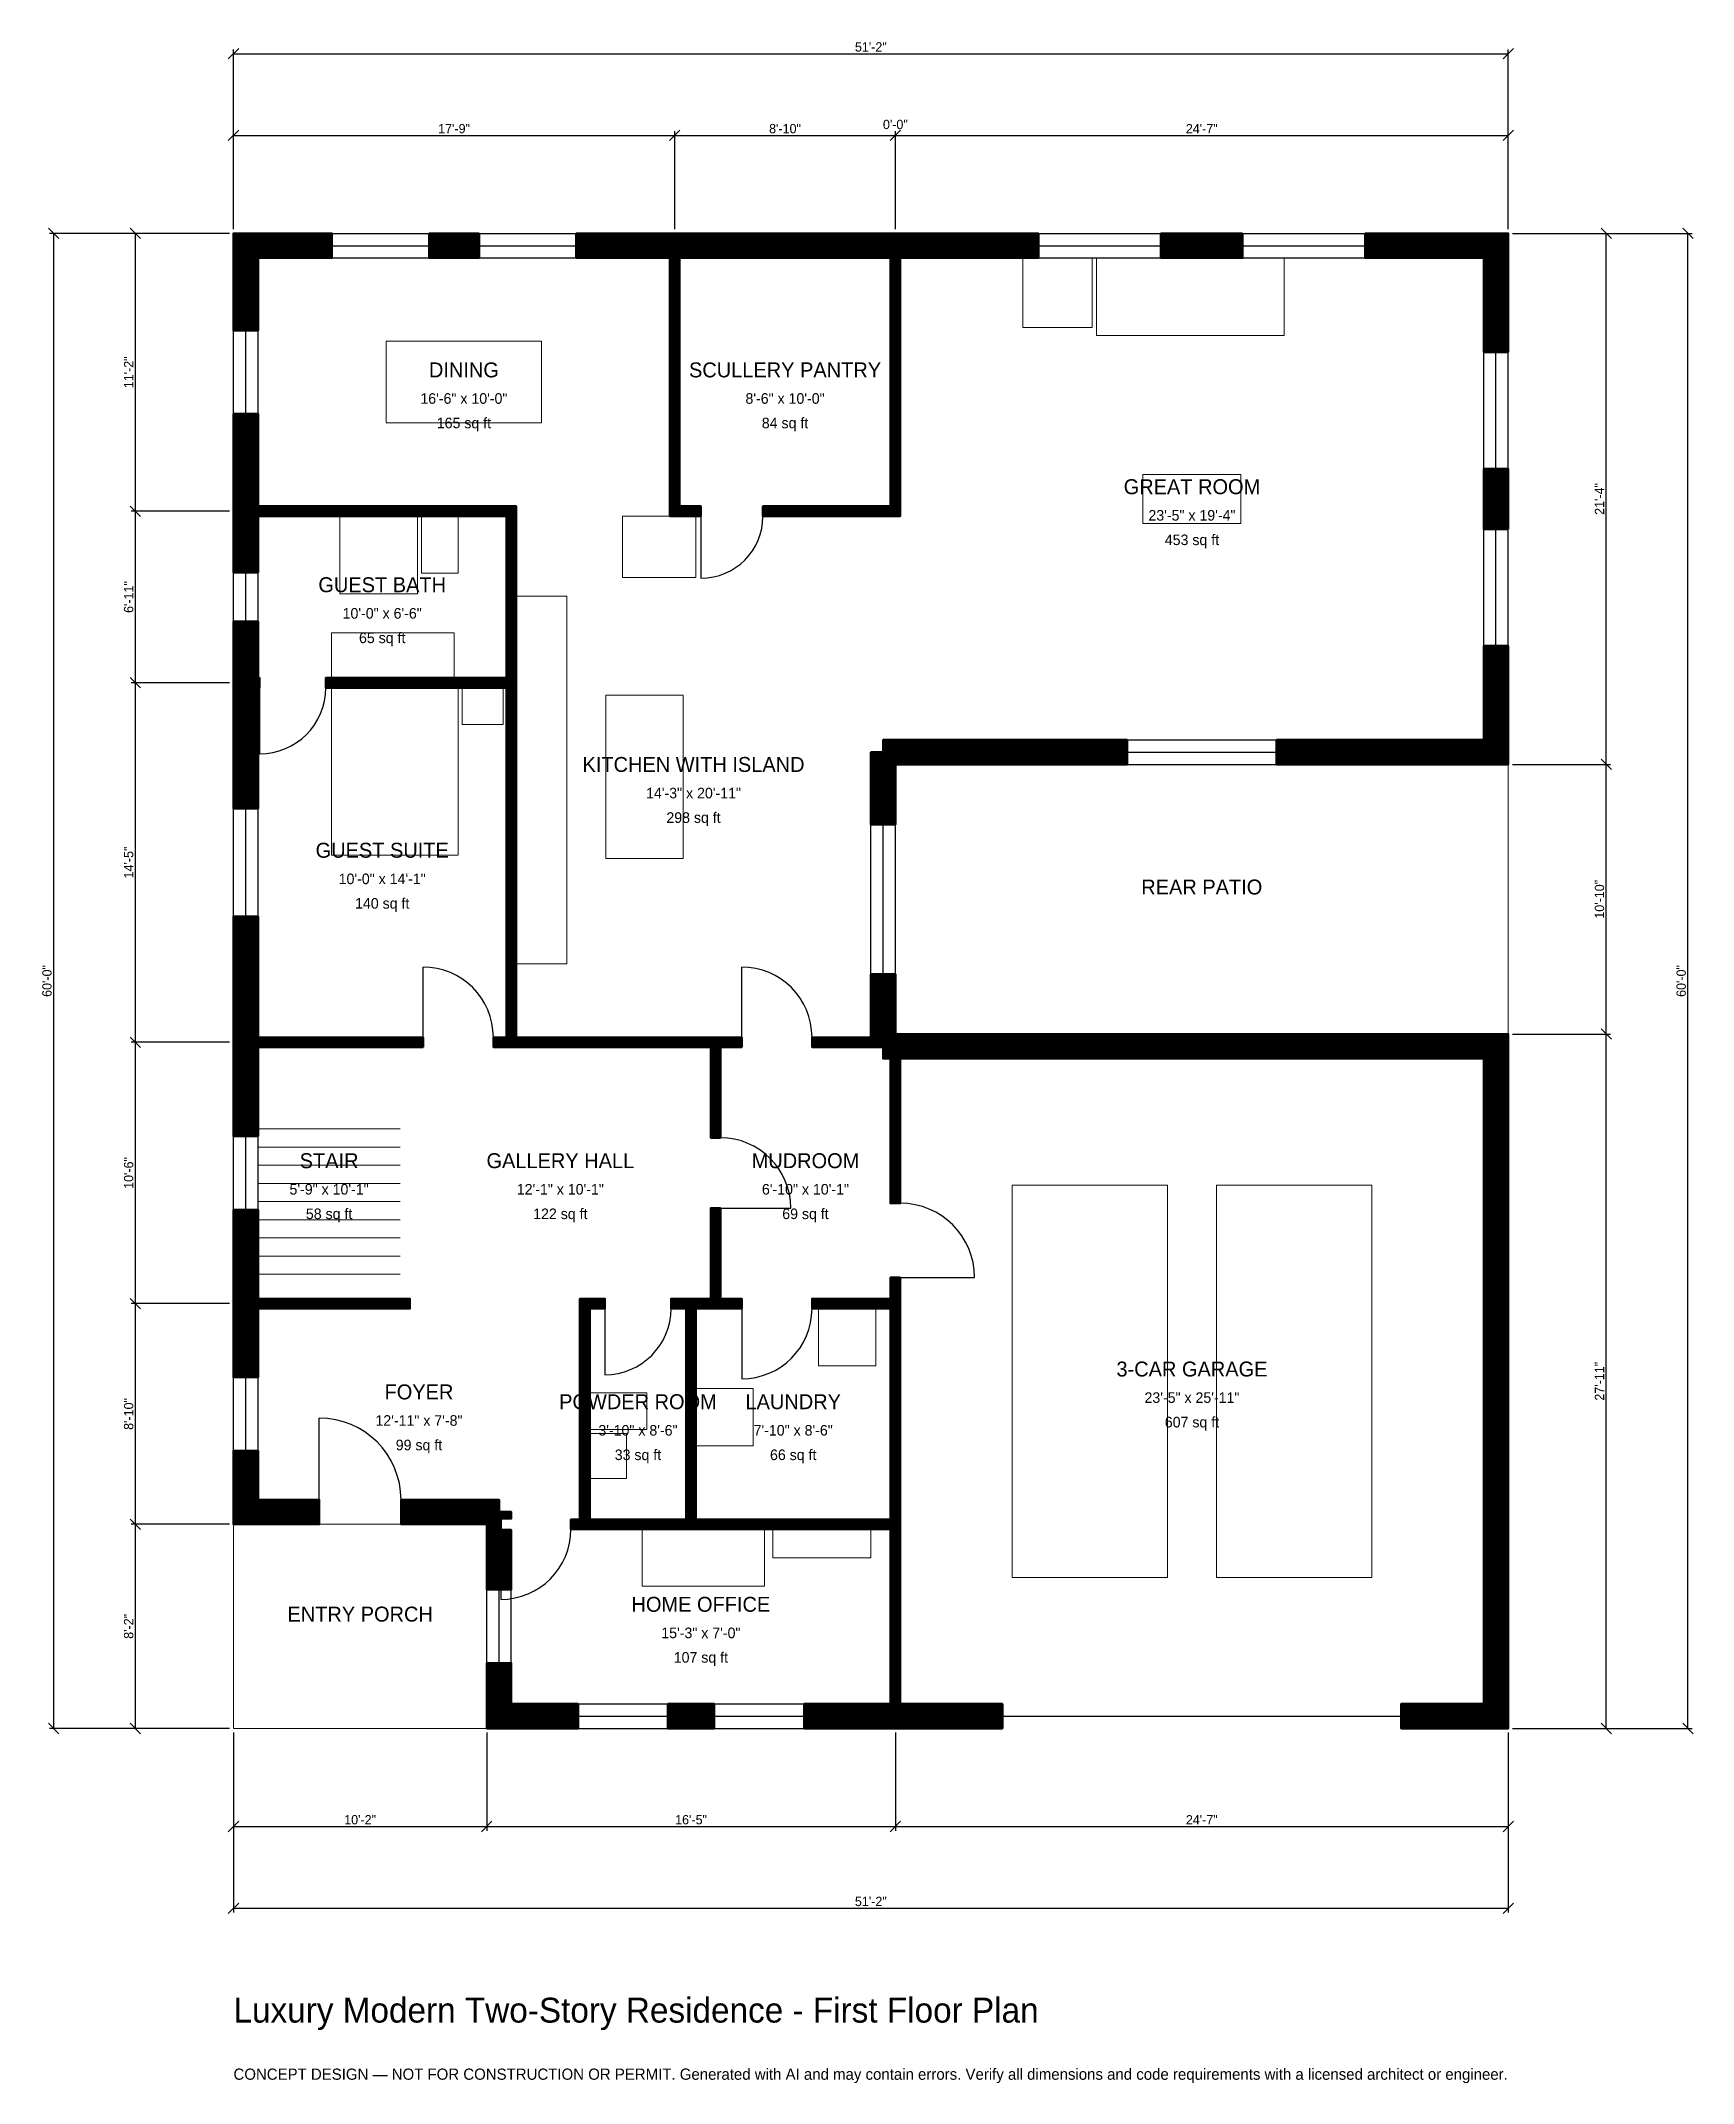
# Model space of a CAD drawing. Header units: inches. Extents: x -93 to 703, y -171 to 813.
import ezdxf
from ezdxf.enums import TextEntityAlignment as Align

# ---------------------------------------------------------------- set-up
doc = ezdxf.new("R2010")
doc.units = ezdxf.units.IN
doc.header["$MEASUREMENT"] = 0
doc.linetypes.add('DASHED', pattern=[0.6, 0.5, -0.1])
for name, color, linetype, lineweight in [('A-ANNO-DIMS', 1, 'Continuous', 13), ('A-ANNO-TEXT', 7, 'Continuous', 18), ('A-AREA-IDEN', 7, 'Continuous', 18), ('A-DOOR', 2, 'Continuous', 25), ('A-FLOR-FIXT', 9, 'Continuous', 13), ('A-FLOR-STRS', 3, 'Continuous', 18), ('A-FURN', 9, 'Continuous', 13), ('A-GLAZ', 4, 'Continuous', 25), ('A-SITE-PAVE', 8, 'Continuous', 13), ('A-WALL', 7, 'Continuous', 50), ('A-WALL-PATT', 8, 'Continuous', 13)]:
    doc.layers.add(name, color=color, linetype=linetype, lineweight=lineweight)
doc.dimstyles.new('PLAN', dxfattribs={"dimtxt": 4.5, "dimasz": 3, "dimexe": 2, "dimexo": 2, "dimgap": 1, "dimtad": 1, "dimdec": 0, "dimlunit": 4, "dimtsz": 2.5, "dimcen": 2.5, "dimclrd": 1, "dimclre": 1, "dimazin": 3, "dimtfac": 1, "dimtmove": 0, "dimatfit": 3})

msp = doc.modelspace()

# ---------------------------------------------------------------- hatches: boundary and pattern name
at = {"layer": 'A-WALL-PATT'}
h = msp.add_hatch(dxfattribs=at)
h.set_pattern_fill('ANSI31', color=8, scale=0.8)
h.paths.add_polyline_path([(122.0472, 31.4961), (133.8583, 31.4961), (133.8583, 11.811), (166.0105, 11.811), (166.0105, 0), (133.8583, 0), (133.8583, 0), (122.0472, 0), (122.0472, 0), (122.0472, 0), (122.0472, 11.811), (122.0472, 11.811), (122.0472, 31.4961)])
h.paths.add_polyline_path([(122.0472, 96.063), (122.0472, 96.063), (122.0472, 98.4252), (119.685, 98.4252), (119.685, 98.4252), (80.7087, 98.4252), (80.7087, 110.2362), (127.9528, 110.2362), (127.9528, 104.3307), (133.8583, 104.3307), (133.8583, 101.1811), (128.7402, 101.1811), (128.7402, 95.6693), (133.8583, 95.6693), (133.8583, 66.9291), (122.0472, 66.9291), (122.0472, 96.063)])
h.paths.add_polyline_path([(11.811, 98.4252), (11.811, 98.4252), (0, 98.4252), (0, 98.4252), (0, 98.4252), (0, 110.2362), (0, 110.2362), (0, 133.8583), (11.811, 133.8583), (11.811, 110.2362), (41.3386, 110.2362), (41.3386, 98.4252), (11.811, 98.4252)])
h.paths.add_polyline_path([(0, 198.8189), (0, 202.3622), (0, 202.3622), (0, 207.0866), (0, 207.0866), (0, 210.6299), (0, 250), (11.811, 250), (11.811, 210.6299), (11.811, 207.0866), (85.0394, 207.0866), (85.0394, 202.3622), (11.811, 202.3622), (11.811, 198.8189), (11.811, 169.2913), (0, 169.2913), (0, 198.8189)])
h.paths.add_polyline_path([(0, 324.8031), (0, 328.3465), (0, 328.3465), (0, 333.0709), (0, 333.0709), (0, 336.6142), (0, 391.3386), (11.811, 391.3386), (11.811, 336.6142), (11.811, 333.0709), (80.315, 333.0709), (85.0394, 333.0709), (91.3386, 333.0709), (91.3386, 328.3465), (85.0394, 328.3465), (80.315, 328.3465), (11.811, 328.3465), (11.811, 324.8031), (11.811, 285.4331), (0, 285.4331), (0, 324.8031)])
h.paths.add_polyline_path([(0, 498.0315), (0, 501.5748), (0, 501.5748), (0, 506.2992), (0, 506.2992), (0, 509.8425), (0, 533.4646), (11.811, 533.4646), (11.811, 509.8425), (11.811, 506.2992), (12.5984, 506.2992), (12.5984, 501.5748), (11.811, 501.5748), (11.811, 498.0315), (11.811, 443.3071), (0, 443.3071), (0, 498.0315)])
h.paths.add_polyline_path([(0, 580.7087), (0, 584.252), (0, 584.252), (0, 588.9764), (0, 588.9764), (0, 592.5197), (0, 633.4646), (11.811, 633.4646), (11.811, 592.5197), (11.811, 588.9764), (131.4961, 588.9764), (136.2205, 588.9764), (136.2205, 584.252), (136.2205, 506.2992), (136.2205, 501.5748), (136.2205, 333.0709), (229.9213, 333.0709), (234.6457, 333.0709), (244.8819, 333.0709), (244.8819, 328.3465), (234.6457, 328.3465), (234.6457, 284.6457), (229.9213, 284.6457), (229.9213, 328.3465), (136.2205, 328.3465), (131.4961, 328.3465), (125.1969, 328.3465), (125.1969, 333.0709), (131.4961, 333.0709), (131.4961, 501.5748), (44.4882, 501.5748), (44.4882, 506.2992), (131.4961, 506.2992), (131.4961, 584.252), (11.811, 584.252), (11.811, 580.7087), (11.811, 557.0866), (0, 557.0866), (0, 580.7087)])
h.paths.add_polyline_path([(0, 708.6614), (0, 708.6614), (0, 720.4724), (0, 720.4724), (0, 720.4725), (11.811, 720.4725), (11.811, 720.4724), (47.4409, 720.4724), (47.4409, 708.6614), (11.811, 708.6614), (11.811, 673.622), (0, 673.622), (0, 708.6614)])
h.paths.add_polyline_path([(118.3071, 720.4724), (118.3071, 708.6614), (94.2913, 708.6614), (94.2913, 720.4724), (118.3071, 720.4724)])
h.paths.add_polyline_path([(206.6929, 720.4724), (210.2362, 720.4724), (210.2362, 720.4725), (214.9606, 720.4725), (214.9606, 720.4724), (218.5039, 720.4724), (312.9921, 720.4724), (316.5354, 720.4724), (316.5354, 720.4725), (321.2598, 720.4725), (321.2598, 720.4724), (324.8031, 720.4724), (387.7953, 720.4724), (387.7953, 708.6614), (324.8031, 708.6614), (321.2598, 708.6614), (321.2598, 584.252), (321.2598, 584.252), (316.5354, 584.252), (255.1181, 584.252), (255.1181, 588.9764), (316.5354, 588.9764), (316.5354, 708.6614), (312.9921, 708.6614), (218.5039, 708.6614), (214.9606, 708.6614), (214.9606, 588.9764), (225.1969, 588.9764), (225.1969, 584.252), (214.9606, 584.252), (210.2362, 584.252), (210.2362, 588.9764), (210.2362, 708.6614), (206.6929, 708.6614), (165.1575, 708.6614), (165.1575, 720.4724), (206.6929, 720.4724)])
h.paths.add_polyline_path([(486.2205, 720.4724), (486.2205, 708.6614), (446.8504, 708.6614), (446.8504, 720.4724), (486.2205, 720.4724)])
h.paths.add_polyline_path([(602.3622, 720.4724), (602.3622, 720.4725), (614.1732, 720.4725), (614.1732, 720.4724), (614.1733, 720.4724), (614.1733, 708.6614), (614.1732, 708.6614), (614.1732, 663.3202), (602.3622, 663.3202), (602.3622, 708.6614), (545.2756, 708.6614), (545.2756, 720.4724), (602.3622, 720.4724)])
h.paths.add_polyline_path([(614.1732, 578.0184), (602.3622, 578.0184), (602.3622, 607.021), (614.1732, 607.021), (614.1732, 578.0184)])
h.paths.add_polyline_path([(614.1732, 476.378), (614.1733, 476.378), (614.1733, 464.5669), (614.1732, 464.5669), (614.1732, 464.5669), (602.3622, 464.5669), (602.3622, 464.5669), (502.5591, 464.5669), (502.5591, 476.378), (602.3622, 476.378), (602.3622, 521.7192), (614.1732, 521.7192), (614.1732, 476.378)])
h.paths.add_polyline_path([(318.8976, 464.5669), (318.8976, 435.6299), (307.0866, 435.6299), (307.0866, 470.4724), (312.9921, 470.4724), (312.9921, 476.378), (430.5118, 476.378), (430.5118, 464.5669), (318.8976, 464.5669)])
h.paths.add_polyline_path([(318.8976, 337.0079), (318.8977, 337.0079), (318.8977, 334.6457), (321.2598, 334.6457), (321.2598, 334.6457), (602.3622, 334.6457), (602.3622, 334.6457), (614.1732, 334.6457), (614.1732, 334.6457), (614.1733, 334.6457), (614.1733, 322.8346), (614.1732, 322.8346), (614.1732, 11.811), (614.1733, 11.811), (614.1733, 0), (614.1732, 0), (614.1732, 0), (602.3622, 0), (602.3622, 0), (562.5984, 0), (562.5984, 11.811), (602.3622, 11.811), (602.3622, 322.8346), (321.2598, 322.8346), (321.2598, 253.1496), (316.5354, 253.1496), (316.5354, 322.8346), (312.9921, 322.8346), (312.9921, 328.3465), (278.7402, 328.3465), (278.7402, 333.0709), (307.0866, 333.0709), (307.0866, 363.5827), (318.8976, 363.5827), (318.8976, 337.0079)])
h.paths.add_polyline_path([(324.8031, 0), (321.2598, 0), (321.2598, 0), (316.5354, 0), (316.5354, 0), (312.9921, 0), (274.9344, 0), (274.9344, 11.811), (312.9921, 11.811), (316.5354, 11.811), (316.5354, 96.063), (222.8346, 96.063), (218.1102, 96.063), (171.6535, 96.063), (166.9291, 96.063), (162.5984, 96.063), (162.5984, 100.7874), (166.9291, 100.7874), (166.9291, 202.3622), (166.9291, 207.0866), (171.6535, 207.0866), (178.937, 207.0866), (178.937, 202.3622), (171.6535, 202.3622), (171.6535, 100.7874), (218.1102, 100.7874), (218.1102, 202.3622), (210.8268, 202.3622), (210.8268, 207.0866), (218.1102, 207.0866), (222.8346, 207.0866), (229.9213, 207.0866), (229.9213, 250.7874), (234.6457, 250.7874), (234.6457, 207.0866), (244.8819, 207.0866), (244.8819, 202.3622), (234.6457, 202.3622), (229.9213, 202.3622), (222.8346, 202.3622), (222.8346, 100.7874), (316.5354, 100.7874), (316.5354, 202.3622), (278.7402, 202.3622), (278.7402, 207.0866), (316.5354, 207.0866), (316.5354, 207.0866), (316.5354, 217.3228), (321.2598, 217.3228), (321.2598, 202.3622), (321.2598, 202.3622), (321.2598, 100.7874), (321.2598, 96.063), (321.2598, 11.811), (324.8031, 11.811), (370.4724, 11.811), (370.4724, 0), (324.8031, 0)])
h.paths.add_polyline_path([(209.3176, 0), (209.3176, 11.811), (231.6273, 11.811), (231.6273, 0), (209.3176, 0)])

# ---------------------------------------------------------------- linework, layer by layer
at = {"layer": 'A-DOOR'}
for p, q in [((225.1969, 584.252), (225.1969, 554.3307)), ((12.5984, 501.5748), (12.5984, 469.685)), ((91.3386, 333.0709), (91.3386, 366.9291)), ((244.8819, 333.0709), (244.8819, 366.9291)), ((234.6457, 250.7874), (268.5039, 250.7874)), ((321.2598, 217.3228), (357.0866, 217.3228)), ((178.937, 202.3622), (178.937, 170.4724)), ((244.8819, 202.3622), (244.8819, 168.5039)), ((41.3386, 110.2362), (41.3386, 149.6063)), ((128.7402, 96.063), (128.7402, 62.2047))]:
    msp.add_line(p, q, dxfattribs=at)
at = {"layer": 'A-DOOR', "linetype": 'DASHED'}
msp.add_line((370.4724, 5.9055), (562.5984, 5.9055), dxfattribs=at)
at = {"layer": 'A-DOOR'}
for centre, radius, start, end in [((225.1969, 584.252), 29.9213, 270, 360), ((12.5984, 501.5748), 31.8898, 270, 360), ((91.3386, 333.0709), 33.8583, 0, 90), ((244.8819, 333.0709), 33.8583, 0, 90), ((234.6457, 250.7874), 33.8583, 0, 90), ((321.2598, 217.3228), 35.8268, 0, 90), ((178.937, 202.3622), 31.8898, 270, 360), ((244.8819, 202.3622), 33.8583, 270, 360), ((41.3386, 110.2362), 39.3701, 0, 90), ((128.7402, 96.063), 33.8583, 270, 360)]:
    msp.add_arc(centre, radius, start, end, dxfattribs=at)
at = {"layer": 'A-FLOR-FIXT'}
for points in [[(51.1811, 546.8504), (88.5827, 546.8504), (88.5827, 584.252), (51.1811, 584.252)], [(90.5512, 556.6929), (108.2677, 556.6929), (108.2677, 584.252), (90.5512, 584.252)], [(136.2205, 368.5039), (160.6299, 368.5039), (160.6299, 545.6693), (136.2205, 545.6693)], [(47.2441, 506.2992), (106.2992, 506.2992), (106.2992, 527.9528), (47.2441, 527.9528)], [(179.3307, 419.2913), (216.7323, 419.2913), (216.7323, 498.0315), (179.3307, 498.0315)], [(171.6535, 144.0945), (199.2126, 144.0945), (199.2126, 161.811), (171.6535, 161.811)], [(171.6535, 120.4724), (189.3701, 120.4724), (189.3701, 142.126), (171.6535, 142.126)]]:
    msp.add_lwpolyline(points, close=True, dxfattribs=at)
at = {"layer": 'A-FLOR-STRS'}
for p, q in [((11.811, 288.9764), (80.315, 288.9764)), ((11.811, 280.2165), (80.315, 280.2165)), ((11.811, 271.4567), (80.315, 271.4567)), ((11.811, 262.6969), (80.315, 262.6969)), ((11.811, 253.937), (80.315, 253.937)), ((11.811, 245.1772), (80.315, 245.1772)), ((11.811, 236.4173), (80.315, 236.4173)), ((11.811, 227.6575), (80.315, 227.6575)), ((11.811, 218.8976), (80.315, 218.8976))]:
    msp.add_line(p, q, dxfattribs=at)
at = {"layer": 'A-FURN'}
for points in [[(380.315, 675.1968), (413.7795, 675.1968), (413.7795, 708.6614), (380.315, 708.6614)], [(415.748, 671.2598), (506.2992, 671.2598), (506.2992, 708.6614), (415.748, 708.6614)], [(73.622, 629.1339), (148.4252, 629.1339), (148.4252, 668.5039), (73.622, 668.5039)], [(438.189, 580.7087), (485.4331, 580.7087), (485.4331, 604.3307), (438.189, 604.3307)], [(187.4016, 554.7244), (222.8346, 554.7244), (222.8346, 584.252), (187.4016, 584.252)], [(47.2441, 420.8661), (108.2677, 420.8661), (108.2677, 501.5748), (47.2441, 501.5748)], [(110.2362, 483.8583), (129.9213, 483.8583), (129.9213, 501.5748), (110.2362, 501.5748)], [(375.1969, 72.8346), (450, 72.8346), (450, 261.811), (375.1969, 261.811)], [(473.622, 72.8346), (548.4252, 72.8346), (548.4252, 261.811), (473.622, 261.811)], [(281.8898, 174.8031), (309.4488, 174.8031), (309.4488, 202.3622), (281.8898, 202.3622)], [(222.8346, 136.2205), (250.3937, 136.2205), (250.3937, 163.7795), (222.8346, 163.7795)], [(196.8504, 68.5039), (255.9055, 68.5039), (255.9055, 96.063), (196.8504, 96.063)], [(259.8425, 82.2835), (307.0866, 82.2835), (307.0866, 96.063), (259.8425, 96.063)]]:
    msp.add_lwpolyline(points, close=True, dxfattribs=at)
at = {"layer": 'A-GLAZ'}
for p, q in [((47.4409, 720.4724), (94.2913, 720.4724)), ((118.3071, 720.4724), (165.1575, 720.4724)), ((387.7953, 720.4724), (446.8504, 720.4724)), ((486.2205, 720.4724), (545.2756, 720.4724)), ((47.4409, 714.5669), (94.2913, 714.5669)), ((47.4409, 708.6614), (94.2913, 708.6614)), ((118.3071, 714.5669), (165.1575, 714.5669)), ((118.3071, 708.6614), (165.1575, 708.6614)), ((387.7953, 714.5669), (446.8504, 714.5669)), ((387.7953, 708.6614), (446.8504, 708.6614)), ((486.2205, 714.5669), (545.2756, 714.5669)), ((486.2205, 708.6614), (545.2756, 708.6614)), ((0, 633.4646), (0, 673.622)), ((5.9055, 633.4646), (5.9055, 673.622)), ((11.811, 633.4646), (11.811, 673.622)), ((602.3622, 607.021), (602.3622, 663.3202)), ((608.2677, 607.021), (608.2677, 663.3202)), ((614.1732, 607.021), (614.1732, 663.3202)), ((602.3622, 521.7192), (602.3622, 578.0184)), ((608.2677, 521.7192), (608.2677, 578.0184)), ((614.1732, 521.7192), (614.1732, 578.0184)), ((0, 533.4646), (0, 557.0866)), ((5.9055, 533.4646), (5.9055, 557.0866)), ((11.811, 533.4646), (11.811, 557.0866)), ((430.5118, 476.378), (502.5591, 476.378)), ((430.5118, 470.4724), (502.5591, 470.4724)), ((430.5118, 464.5669), (502.5591, 464.5669)), ((0, 391.3386), (0, 443.3071)), ((5.9055, 391.3386), (5.9055, 443.3071)), ((11.811, 391.3386), (11.811, 443.3071)), ((307.0866, 363.5827), (307.0866, 435.6299)), ((312.9921, 363.5827), (312.9921, 435.6299)), ((318.8976, 363.5827), (318.8976, 435.6299)), ((0, 250), (0, 285.4331)), ((5.9055, 250), (5.9055, 285.4331)), ((11.811, 250), (11.811, 285.4331)), ((0, 133.8583), (0, 169.2913)), ((5.9055, 133.8583), (5.9055, 169.2913)), ((11.811, 133.8583), (11.811, 169.2913)), ((122.0472, 31.4961), (122.0472, 66.9291)), ((127.9528, 31.4961), (127.9528, 66.9291)), ((133.8583, 31.4961), (133.8583, 66.9291)), ((166.0105, 11.811), (209.3176, 11.811)), ((231.6273, 11.811), (274.9344, 11.811)), ((166.0105, 5.9055), (209.3176, 5.9055)), ((166.0105, 0), (209.3176, 0)), ((231.6273, 5.9055), (274.9344, 5.9055)), ((231.6273, 0), (274.9344, 0))]:
    msp.add_line(p, q, dxfattribs=at)
at = {"layer": 'A-SITE-PAVE', "linetype": 'DASHED'}
for points in [[(318.8976, 334.6457), (614.1732, 334.6457), (614.1732, 464.5669), (318.8976, 464.5669)], [(0, 0), (122.0472, 0), (122.0472, 98.4252), (0, 98.4252)]]:
    msp.add_lwpolyline(points, close=True, dxfattribs=at)
at = {"layer": 'A-WALL'}
for points in [[(0, 708.6614), (0, 708.6614), (0, 720.4724), (0, 720.4724), (0, 720.4725), (11.811, 720.4725), (11.811, 720.4724), (47.4409, 720.4724), (47.4409, 708.6614), (11.811, 708.6614), (11.811, 673.622), (0, 673.622), (0, 708.6614)], [(118.3071, 720.4724), (118.3071, 708.6614), (94.2913, 708.6614), (94.2913, 720.4724), (118.3071, 720.4724)], [(206.6929, 720.4724), (210.2362, 720.4724), (210.2362, 720.4725), (214.9606, 720.4725), (214.9606, 720.4724), (218.5039, 720.4724), (312.9921, 720.4724), (316.5354, 720.4724), (316.5354, 720.4725), (321.2598, 720.4725), (321.2598, 720.4724), (324.8031, 720.4724), (387.7953, 720.4724), (387.7953, 708.6614), (324.8031, 708.6614), (321.2598, 708.6614), (321.2598, 584.252), (321.2598, 584.252), (316.5354, 584.252), (255.1181, 584.252), (255.1181, 588.9764), (316.5354, 588.9764), (316.5354, 708.6614), (312.9921, 708.6614), (218.5039, 708.6614), (214.9606, 708.6614), (214.9606, 588.9764), (225.1969, 588.9764), (225.1969, 584.252), (214.9606, 584.252), (210.2362, 584.252), (210.2362, 588.9764), (210.2362, 708.6614), (206.6929, 708.6614), (165.1575, 708.6614), (165.1575, 720.4724), (206.6929, 720.4724)], [(486.2205, 720.4724), (486.2205, 708.6614), (446.8504, 708.6614), (446.8504, 720.4724), (486.2205, 720.4724)], [(602.3622, 720.4724), (602.3622, 720.4725), (614.1732, 720.4725), (614.1732, 720.4724), (614.1733, 720.4724), (614.1733, 708.6614), (614.1732, 708.6614), (614.1732, 663.3202), (602.3622, 663.3202), (602.3622, 708.6614), (545.2756, 708.6614), (545.2756, 720.4724), (602.3622, 720.4724)], [(0, 580.7087), (0, 584.252), (0, 584.252), (0, 588.9764), (0, 588.9764), (0, 592.5197), (0, 633.4646), (11.811, 633.4646), (11.811, 592.5197), (11.811, 588.9764), (131.4961, 588.9764), (136.2205, 588.9764), (136.2205, 584.252), (136.2205, 506.2992), (136.2205, 501.5748), (136.2205, 333.0709), (229.9213, 333.0709), (234.6457, 333.0709), (244.8819, 333.0709), (244.8819, 328.3465), (234.6457, 328.3465), (234.6457, 284.6457), (229.9213, 284.6457), (229.9213, 328.3465), (136.2205, 328.3465), (131.4961, 328.3465), (125.1969, 328.3465), (125.1969, 333.0709), (131.4961, 333.0709), (131.4961, 501.5748), (44.4882, 501.5748), (44.4882, 506.2992), (131.4961, 506.2992), (131.4961, 584.252), (11.811, 584.252), (11.811, 580.7087), (11.811, 557.0866), (0, 557.0866), (0, 580.7087)], [(614.1732, 578.0184), (602.3622, 578.0184), (602.3622, 607.021), (614.1732, 607.021), (614.1732, 578.0184)], [(0, 498.0315), (0, 501.5748), (0, 501.5748), (0, 506.2992), (0, 506.2992), (0, 509.8425), (0, 533.4646), (11.811, 533.4646), (11.811, 509.8425), (11.811, 506.2992), (12.5984, 506.2992), (12.5984, 501.5748), (11.811, 501.5748), (11.811, 498.0315), (11.811, 443.3071), (0, 443.3071), (0, 498.0315)], [(614.1732, 476.378), (614.1733, 476.378), (614.1733, 464.5669), (614.1732, 464.5669), (614.1732, 464.5669), (602.3622, 464.5669), (602.3622, 464.5669), (502.5591, 464.5669), (502.5591, 476.378), (602.3622, 476.378), (602.3622, 521.7192), (614.1732, 521.7192), (614.1732, 476.378)], [(318.8976, 464.5669), (318.8976, 435.6299), (307.0866, 435.6299), (307.0866, 470.4724), (312.9921, 470.4724), (312.9921, 476.378), (430.5118, 476.378), (430.5118, 464.5669), (318.8976, 464.5669)], [(0, 324.8031), (0, 328.3465), (0, 328.3465), (0, 333.0709), (0, 333.0709), (0, 336.6142), (0, 391.3386), (11.811, 391.3386), (11.811, 336.6142), (11.811, 333.0709), (80.315, 333.0709), (85.0394, 333.0709), (91.3386, 333.0709), (91.3386, 328.3465), (85.0394, 328.3465), (80.315, 328.3465), (11.811, 328.3465), (11.811, 324.8031), (11.811, 285.4331), (0, 285.4331), (0, 324.8031)], [(318.8976, 337.0079), (318.8977, 337.0079), (318.8977, 334.6457), (321.2598, 334.6457), (321.2598, 334.6457), (602.3622, 334.6457), (602.3622, 334.6457), (614.1732, 334.6457), (614.1732, 334.6457), (614.1733, 334.6457), (614.1733, 322.8346), (614.1732, 322.8346), (614.1732, 11.811), (614.1733, 11.811), (614.1733, 0), (614.1732, 0), (614.1732, 0), (602.3622, 0), (602.3622, 0), (562.5984, 0), (562.5984, 11.811), (602.3622, 11.811), (602.3622, 322.8346), (321.2598, 322.8346), (321.2598, 253.1496), (316.5354, 253.1496), (316.5354, 322.8346), (312.9921, 322.8346), (312.9921, 328.3465), (278.7402, 328.3465), (278.7402, 333.0709), (307.0866, 333.0709), (307.0866, 363.5827), (318.8976, 363.5827), (318.8976, 337.0079)], [(0, 198.8189), (0, 202.3622), (0, 202.3622), (0, 207.0866), (0, 207.0866), (0, 210.6299), (0, 250), (11.811, 250), (11.811, 210.6299), (11.811, 207.0866), (85.0394, 207.0866), (85.0394, 202.3622), (11.811, 202.3622), (11.811, 198.8189), (11.811, 169.2913), (0, 169.2913), (0, 198.8189)], [(324.8031, 0), (321.2598, 0), (321.2598, 0), (316.5354, 0), (316.5354, 0), (312.9921, 0), (274.9344, 0), (274.9344, 11.811), (312.9921, 11.811), (316.5354, 11.811), (316.5354, 96.063), (222.8346, 96.063), (218.1102, 96.063), (171.6535, 96.063), (166.9291, 96.063), (162.5984, 96.063), (162.5984, 100.7874), (166.9291, 100.7874), (166.9291, 202.3622), (166.9291, 207.0866), (171.6535, 207.0866), (178.937, 207.0866), (178.937, 202.3622), (171.6535, 202.3622), (171.6535, 100.7874), (218.1102, 100.7874), (218.1102, 202.3622), (210.8268, 202.3622), (210.8268, 207.0866), (218.1102, 207.0866), (222.8346, 207.0866), (229.9213, 207.0866), (229.9213, 250.7874), (234.6457, 250.7874), (234.6457, 207.0866), (244.8819, 207.0866), (244.8819, 202.3622), (234.6457, 202.3622), (229.9213, 202.3622), (222.8346, 202.3622), (222.8346, 100.7874), (316.5354, 100.7874), (316.5354, 202.3622), (278.7402, 202.3622), (278.7402, 207.0866), (316.5354, 207.0866), (316.5354, 207.0866), (316.5354, 217.3228), (321.2598, 217.3228), (321.2598, 202.3622), (321.2598, 202.3622), (321.2598, 100.7874), (321.2598, 96.063), (321.2598, 11.811), (324.8031, 11.811), (370.4724, 11.811), (370.4724, 0), (324.8031, 0)], [(11.811, 98.4252), (11.811, 98.4252), (0, 98.4252), (0, 98.4252), (0, 98.4252), (0, 110.2362), (0, 110.2362), (0, 133.8583), (11.811, 133.8583), (11.811, 110.2362), (41.3386, 110.2362), (41.3386, 98.4252), (11.811, 98.4252)], [(122.0472, 96.063), (122.0472, 96.063), (122.0472, 98.4252), (119.685, 98.4252), (119.685, 98.4252), (80.7087, 98.4252), (80.7087, 110.2362), (127.9528, 110.2362), (127.9528, 104.3307), (133.8583, 104.3307), (133.8583, 101.1811), (128.7402, 101.1811), (128.7402, 95.6693), (133.8583, 95.6693), (133.8583, 66.9291), (122.0472, 66.9291), (122.0472, 96.063)], [(122.0472, 31.4961), (133.8583, 31.4961), (133.8583, 11.811), (166.0105, 11.811), (166.0105, 0), (133.8583, 0), (133.8583, 0), (122.0472, 0), (122.0472, 0), (122.0472, 0), (122.0472, 11.811), (122.0472, 11.811), (122.0472, 31.4961)], [(209.3176, 0), (209.3176, 11.811), (231.6273, 11.811), (231.6273, 0), (209.3176, 0)]]:
    msp.add_lwpolyline(points, close=True, dxfattribs=at)

# ---------------------------------------------------------------- texts
at = {"layer": 'A-ANNO-TEXT'}
for s, height, p in [('Luxury Modern Two-Story Residence - First Floor Plan', 12, (0, -141.7323)), ('CONCEPT DESIGN — NOT FOR CONSTRUCTION OR PERMIT. Generated with AI and may contain errors. Verify all dimensions and code requirements with a licensed architect or engineer.', 5.4, (0, -169.2913))]:
    msp.add_text(s, height=height, dxfattribs=at).set_placement(p)
at = {"layer": 'A-AREA-IDEN'}
for s, height, p in [('DINING', 7.2, (111.0236, 654.7244)), ('SCULLERY PANTRY', 7.2, (265.748, 654.7244)), ('16\'-6" x 10\'-0"', 5.1, (111.0236, 640.9449)), ('8\'-6" x 10\'-0"', 5.1, (265.748, 640.9449)), ('165 sq ft', 5.1, (111.0236, 629.1339)), ('84 sq ft', 5.1, (265.748, 629.1339)), ('GREAT ROOM', 7.2, (461.811, 598.4252)), ('23\'-5" x 19\'-4"', 5.1, (461.811, 584.6457)), ('453 sq ft', 5.1, (461.811, 572.8346)), ('GUEST BATH', 7.2, (71.6535, 551.1811)), ('10\'-0" x 6\'-6"', 5.1, (71.6535, 537.4016)), ('65 sq ft', 5.1, (71.6535, 525.5906)), ('KITCHEN WITH ISLAND', 7.2, (221.6535, 464.5669)), ('14\'-3" x 20\'-11"', 5.1, (221.6535, 450.7874)), ('298 sq ft', 5.1, (221.6535, 438.9764)), ('GUEST SUITE', 7.2, (71.6535, 423.2283)), ('10\'-0" x 14\'-1"', 5.1, (71.6535, 409.4488)), ('REAR PATIO', 7.2, (466.5354, 405.5118)), ('140 sq ft', 5.1, (71.6535, 397.6378)), ('STAIR', 7.2, (46.063, 273.622)), ('GALLERY HALL', 7.2, (157.4803, 273.622)), ('MUDROOM', 7.2, (275.5906, 273.622)), ('5\'-9" x 10\'-1"', 5.1, (46.063, 259.8425)), ('12\'-1" x 10\'-1"', 5.1, (157.4803, 259.8425)), ('6\'-10" x 10\'-1"', 5.1, (275.5906, 259.8425)), ('58 sq ft', 5.1, (46.063, 248.0315)), ('122 sq ft', 5.1, (157.4803, 248.0315)), ('69 sq ft', 5.1, (275.5906, 248.0315)), ('3-CAR GARAGE', 7.2, (461.811, 173.2283)), ('FOYER', 7.2, (89.3701, 162.2047)), ('POWDER ROOM', 7.2, (194.8819, 157.4803)), ('LAUNDRY', 7.2, (269.685, 157.4803)), ('23\'-5" x 25\'-11"', 5.1, (461.811, 159.4488)), ('12\'-11" x 7\'-8"', 5.1, (89.3701, 148.4252)), ('607 sq ft', 5.1, (461.811, 147.6378)), ('99 sq ft', 5.1, (89.3701, 136.6142)), ('3\'-10" x 8\'-6"', 5.1, (194.8819, 143.7008)), ('7\'-10" x 8\'-6"', 5.1, (269.685, 143.7008)), ('33 sq ft', 5.1, (194.8819, 131.8898)), ('66 sq ft', 5.1, (269.685, 131.8898)), ('HOME OFFICE', 7.2, (225.1969, 59.8425)), ('ENTRY PORCH', 7.2, (61.0236, 55.1181)), ('15\'-3" x 7\'-0"', 5.1, (225.1969, 46.063)), ('107 sq ft', 5.1, (225.1969, 34.252))]:
    msp.add_text(s, height=height, dxfattribs=at).set_placement(p, align=Align.MIDDLE_CENTER)

# ---------------------------------------------------------------- dimensions: what is measured, and where the dimension line sits
at = {"layer": 'A-ANNO-DIMS'}
for base, p1, p2, text in [((0, 807.0866), (0, 720.4724), (614.1732, 720.4724), '51\'-2"'), ((0, 767.7165), (0, 720.4724), (212.5984, 720.4724), '17\'-9"'), ((212.5984, 767.7165), (212.5984, 720.4724), (318.8976, 720.4724), '8\'-10"'), ((318.8976, 767.7165), (318.8976, 720.4724), (318.8976, 720.4724), '0\'-0"'), ((318.8976, 767.7165), (318.8976, 720.4724), (614.1732, 720.4724), '24\'-7"'), ((0, -47.2441), (0, 0), (122.0472, 0), '10\'-2"'), ((0, -86.6142), (0, 0), (614.1732, 0), '51\'-2"'), ((122.0472, -47.2441), (122.0472, 0), (318.8976, 0), '16\'-5"'), ((318.8976, -47.2441), (318.8976, 0), (614.1732, 0), '24\'-7"')]:
    msp.add_linear_dim(base=base, p1=p1, p2=p2, text=text, dimstyle='PLAN', dxfattribs=at).render()
for base, p1, p2, text in [((-86.6142, 0), (0, 0), (0, 720.4724), '60\'-0"'), ((-47.2441, 586.6142), (0, 586.6142), (0, 720.4724), '11\'-2"'), ((661.4173, 464.5669), (614.1732, 464.5669), (614.1732, 720.4724), '21\'-4"'), ((700.7874, 0), (614.1732, 0), (614.1732, 720.4724), '60\'-0"'), ((-47.2441, 503.937), (0, 503.937), (0, 586.6142), '6\'-11"'), ((-47.2441, 330.7087), (0, 330.7087), (0, 503.937), '14\'-5"'), ((661.4173, 334.6457), (614.1732, 334.6457), (614.1732, 464.5669), '10\'-10"'), ((661.4173, 0), (614.1732, 0), (614.1732, 334.6457), '27\'-11"'), ((-47.2441, 204.7244), (0, 204.7244), (0, 330.7087), '10\'-6"'), ((-47.2441, 98.4252), (0, 98.4252), (0, 204.7244), '8\'-10"'), ((-47.2441, 0), (0, 0), (0, 98.4252), '8\'-2"')]:
    msp.add_linear_dim(base=base, p1=p1, p2=p2, angle=90, text=text, dimstyle='PLAN', dxfattribs=at).render()

doc.saveas('drawing.dxf')
